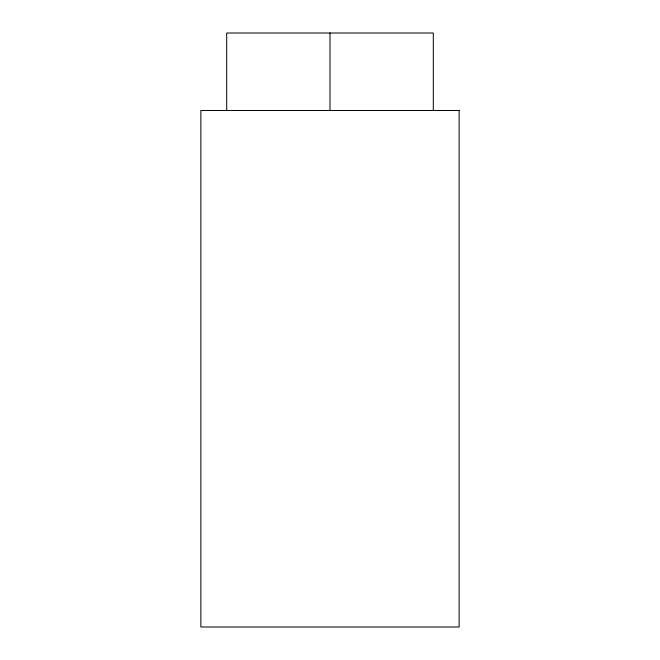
<?xml version="1.0" encoding="UTF-8"?>
<svg xmlns="http://www.w3.org/2000/svg" width="660" height="660" viewBox="0 0 660 660"><rect width="100%" height="100%" fill="white"/><g stroke="black" fill="none" stroke-linecap="round" stroke-linejoin="round"><path stroke-width="0.99" d="M433.306 110.476L433.306 33L226.693 33L226.693 110.476M330 33L330 110.476M459.129 110.476L200.871 110.476L200.871 627L459.129 627L459.129 110.476"/></g></svg>
